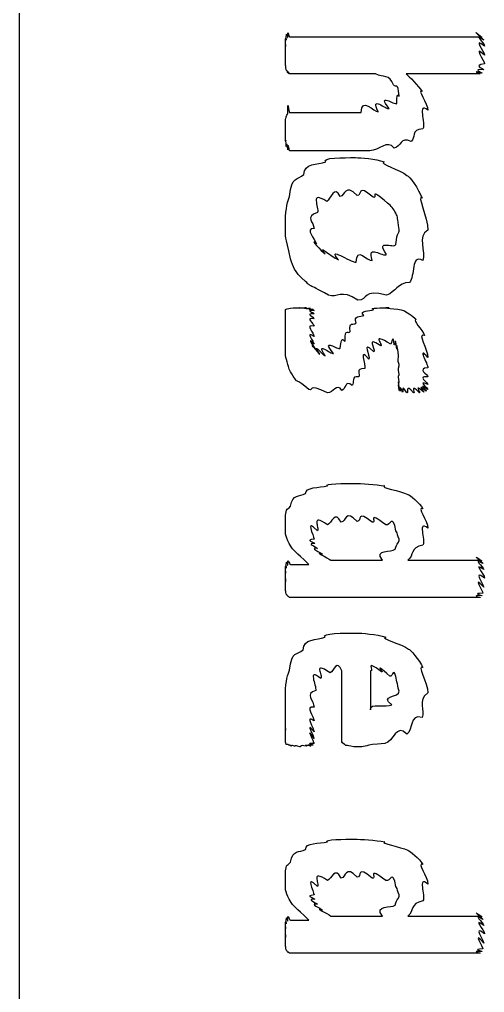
# Model space of a CAD drawing. Header units: millimetres. Extents: x 0 to 33.1, y 1.5 to 45.3.
# Drawn here: x 0.3111 to 0.4307, y 5.7623 to 6.0126 of the extents above; entities that cross this region are included whole.
import ezdxf

# ---------------------------------------------------------------- set-up
doc = ezdxf.new("R2010")
doc.units = ezdxf.units.MM
doc.header["$MEASUREMENT"] = 0
doc.layers.get('0').update_dxf_attribs({"linetype": 'CONTINUOUS'})

msp = doc.modelspace()

# ---------------------------------------------------------------- linework, layer by layer
at = {"color": 0, "linetype": 'Continuous'}
msp.add_line((0.311089, 1.78108), (0.311089, 44.7344), dxfattribs=at)
at = {"color": 240, "linetype": 'Continuous'}
msp.add_line((0.311089, 1.78108), (0.311089, 6.90446), dxfattribs=at)
at = {"color": 11, "linetype": 'Continuous'}
for p, q in [((0.380533, 6.00819), (0.429579, 6.00819)), ((0.402669, 5.99864), (0.380533, 5.99864)), ((0.429579, 5.99864), (0.410482, 5.99864)), ((0.380533, 5.98867), (0.398981, 5.98867)), ((0.40115, 5.97889), (0.380533, 5.97889)), ((0.397678, 5.95019), (0.397678, 5.95019)), ((0.398113, 5.94043), (0.398113, 5.94043)), ((0.3903, 5.91656), (0.3903, 5.91656)), ((0.380751, 5.87244), (0.385525, 5.87244)), ((0.391168, 5.87354), (0.404406, 5.87354)), ((0.410915, 5.87354), (0.429579, 5.87354)), ((0.429579, 5.86399), (0.380533, 5.86399)), ((0.393989, 5.82747), (0.393989, 5.84506)), ((0.401367, 5.84506), (0.401367, 5.83507)), ((0.398329, 5.82553), (0.397026, 5.82553)), ((0.380751, 5.78093), (0.385525, 5.78093)), ((0.391168, 5.78201), (0.404406, 5.78201)), ((0.410915, 5.78201), (0.429579, 5.78201)), ((0.429579, 5.77246), (0.380533, 5.77246))]:
    msp.add_line(p, q, dxfattribs=at)
for points in [[(0.379665, 6.00732), (0.379719, 6.01036), (0.379937, 6.00786), (0.3801, 6.00797)], [(0.3801, 6.00797), (0.379992, 6.01069), (0.380371, 6.00819), (0.380533, 6.00819)], [(0.429579, 6.00819), (0.426867, 6.01069), (0.42985, 6.00814), (0.430012, 6.00797)], [(0.430012, 6.00797), (0.427192, 6.01036), (0.430285, 6.00765), (0.430447, 6.00732)], [(0.379449, 6.00581), (0.379557, 6.00965), (0.379665, 6.00689), (0.379665, 6.00732)], [(0.379449, 6.00342), (0.379449, 6.00836), (0.379449, 6.0051), (0.379449, 6.00581)], [(0.430447, 6.00732), (0.427463, 6.00965), (0.430664, 6.0064), (0.430664, 6.00581)], [(0.430664, 6.00581), (0.427463, 6.00836), (0.430664, 6.00429), (0.430664, 6.00342)], [(0.430664, 6.00342), (0.427463, 6.00662), (0.430664, 6.00185), (0.430664, 6.00125)], [(0.379449, 6.00125), (0.379449, 6.00201), (0.379449, 6.00256), (0.379449, 6.00342)], [(0.379665, 5.99972), (0.379557, 6.00071), (0.379557, 6.00054), (0.379449, 6.00125)], [(0.3801, 5.99886), (0.379719, 5.99994), (0.379775, 5.99929), (0.379665, 5.99972)], [(0.430447, 5.99972), (0.427192, 5.99994), (0.430122, 5.99903), (0.430012, 5.99886)], [(0.430664, 6.00125), (0.427463, 6.00071), (0.430556, 6.00006), (0.430447, 5.99972)], [(0.380533, 5.99864), (0.379992, 5.99968), (0.380208, 5.99875), (0.3801, 5.99886)], [(0.407226, 5.99582), (0.406196, 5.99864), (0.404676, 5.99767), (0.402669, 5.99864)], [(0.410482, 5.99864), (0.411242, 5.9981), (0.413738, 5.99556), (0.414606, 5.99408)], [(0.430012, 5.99886), (0.426867, 5.99968), (0.429688, 5.99864), (0.429579, 5.99864)], [(0.408746, 5.993), (0.408203, 5.99681), (0.408203, 5.99485), (0.407226, 5.99582)], [(0.408094, 5.99104), (0.408203, 5.99507), (0.408746, 5.99214), (0.408746, 5.993)], [(0.414606, 5.99408), (0.41314, 5.99507), (0.416124, 5.99094), (0.416124, 5.98931)], [(0.3801, 5.98844), (0.379992, 5.993), (0.380371, 5.98867), (0.380533, 5.98867)], [(0.398981, 5.98867), (0.398981, 5.993), (0.402289, 5.98876), (0.403321, 5.98888)], [(0.403321, 5.98888), (0.40115, 5.99333), (0.405382, 5.98931), (0.406142, 5.98975)], [(0.406142, 5.98975), (0.402724, 5.99403), (0.407661, 5.9905), (0.408094, 5.99104)], [(0.416124, 5.98931), (0.41314, 5.9916), (0.41569, 5.98583), (0.414822, 5.98454)], [(0.379449, 5.98628), (0.379557, 5.98736), (0.379665, 5.98731), (0.379665, 5.98757)], [(0.379665, 5.98757), (0.379719, 5.98796), (0.379937, 5.98817), (0.3801, 5.98844)], [(0.379449, 5.98367), (0.379449, 5.98606), (0.379449, 5.98557), (0.379449, 5.98628)], [(0.379449, 5.9815), (0.379449, 5.98421), (0.379449, 5.98281), (0.379449, 5.98367)], [(0.379665, 5.97999), (0.379557, 5.98292), (0.379557, 5.98079), (0.379449, 5.9815)], [(0.411783, 5.98128), (0.409071, 5.98258), (0.409179, 5.97987), (0.407443, 5.97954)], [(0.414822, 5.98454), (0.411567, 5.98432), (0.413086, 5.98215), (0.411783, 5.98128)], [(0.3801, 5.97911), (0.379719, 5.98215), (0.379775, 5.97954), (0.379665, 5.97999)], [(0.380533, 5.97889), (0.379992, 5.98188), (0.380208, 5.979), (0.3801, 5.97911)], [(0.407443, 5.97954), (0.405599, 5.98188), (0.403592, 5.97889), (0.40115, 5.97889)], [(0.384224, 5.97276), (0.384224, 5.97569), (0.387696, 5.97532), (0.389865, 5.97601)], [(0.389865, 5.97601), (0.388564, 5.97711), (0.394532, 5.97711), (0.397461, 5.97711)], [(0.397461, 5.97711), (0.398817, 5.97711), (0.402669, 5.97678), (0.404839, 5.97601)], [(0.404839, 5.97601), (0.403321, 5.97553), (0.409071, 5.97401), (0.410699, 5.97254)], [(0.380533, 5.96712), (0.381022, 5.97265), (0.382596, 5.97119), (0.384224, 5.97276)], [(0.410699, 5.97254), (0.411242, 5.9725), (0.413738, 5.96903), (0.414606, 5.96669)], [(0.393554, 5.96712), (0.392144, 5.97017), (0.39106, 5.96642), (0.390082, 5.96582)], [(0.397894, 5.96733), (0.394749, 5.9706), (0.394857, 5.96729), (0.393554, 5.96712)], [(0.402018, 5.9669), (0.397786, 5.9706), (0.399306, 5.96733), (0.397894, 5.96733)], [(0.405707, 5.96539), (0.400553, 5.96989), (0.403429, 5.96647), (0.402018, 5.9669)], [(0.390082, 5.96582), (0.385525, 5.96886), (0.388238, 5.96419), (0.387696, 5.963)], [(0.414606, 5.96669), (0.41314, 5.96789), (0.416124, 5.96164), (0.416124, 5.95844)], [(0.379449, 5.95931), (0.379449, 5.96354), (0.379775, 5.96485), (0.380533, 5.96712)], [(0.407878, 5.96278), (0.407226, 5.96397), (0.406685, 5.96468), (0.405707, 5.96539)], [(0.387696, 5.963), (0.384332, 5.96192), (0.386828, 5.9605), (0.386828, 5.95888)], [(0.408746, 5.95865), (0.408203, 5.96181), (0.408421, 5.96164), (0.407878, 5.96278)], [(0.380751, 5.95107), (0.379449, 5.95747), (0.379449, 5.95617), (0.379449, 5.95931)], [(0.386828, 5.95888), (0.384332, 5.95888), (0.387044, 5.95617), (0.387478, 5.95497)], [(0.407878, 5.95475), (0.408203, 5.95861), (0.408746, 5.95708), (0.408746, 5.95865)], [(0.416124, 5.95844), (0.41314, 5.95703), (0.41569, 5.95281), (0.414822, 5.95063)], [(0.387478, 5.95497), (0.385362, 5.9566), (0.388781, 5.95296), (0.389649, 5.95236)], [(0.389649, 5.95236), (0.387261, 5.95529), (0.391818, 5.95117), (0.393121, 5.95085)], [(0.401801, 5.95063), (0.40039, 5.95514), (0.40446, 5.95144), (0.40549, 5.95215)], [(0.40549, 5.95215), (0.402453, 5.95643), (0.407281, 5.95361), (0.407878, 5.95475)], [(0.393121, 5.95085), (0.389974, 5.95454), (0.39605, 5.95019), (0.397678, 5.95019)], [(0.397678, 5.95019), (0.397678, 5.95454), (0.400499, 5.95036), (0.401801, 5.95063)], [(0.414822, 5.95063), (0.411567, 5.95253), (0.412924, 5.94646), (0.41135, 5.94499)], [(0.384657, 5.94521), (0.381293, 5.94819), (0.381728, 5.94879), (0.380751, 5.95107)], [(0.390517, 5.94174), (0.384657, 5.94499), (0.386393, 5.94363), (0.384657, 5.94521)], [(0.41135, 5.94499), (0.408365, 5.94499), (0.407769, 5.94249), (0.40549, 5.94174)], [(0.398113, 5.94043), (0.393772, 5.94342), (0.392796, 5.94086), (0.390517, 5.94174)], [(0.40549, 5.94174), (0.399251, 5.94342), (0.400825, 5.94043), (0.398113, 5.94043)], [(0.379449, 5.93782), (0.379449, 5.93821), (0.379719, 5.93815), (0.380317, 5.93826)], [(0.379449, 5.93653), (0.379449, 5.93778), (0.379449, 5.93756), (0.379449, 5.93782)], [(0.380317, 5.93826), (0.380751, 5.93847), (0.381944, 5.93847), (0.383137, 5.93847)], [(0.383137, 5.93847), (0.382596, 5.93847), (0.38444, 5.93847), (0.384874, 5.93847)], [(0.384874, 5.93847), (0.383464, 5.93837), (0.385633, 5.93826), (0.38596, 5.93826)], [(0.38596, 5.93826), (0.38406, 5.93837), (0.386447, 5.93821), (0.38661, 5.93804)], [(0.38661, 5.93804), (0.384332, 5.93804), (0.386828, 5.93782), (0.386828, 5.93782)], [(0.386828, 5.93782), (0.384332, 5.93778), (0.386828, 5.93728), (0.386828, 5.93696)], [(0.399631, 5.93653), (0.398221, 5.93778), (0.401204, 5.93761), (0.402235, 5.93804)], [(0.402235, 5.93804), (0.40039, 5.93847), (0.404676, 5.93847), (0.406142, 5.93847)], [(0.406142, 5.93847), (0.403157, 5.93847), (0.408638, 5.93826), (0.409831, 5.93782)], [(0.409831, 5.93782), (0.410265, 5.9375), (0.412218, 5.93647), (0.413086, 5.93544)], [(0.379449, 5.93457), (0.379449, 5.93664), (0.379449, 5.93599), (0.379449, 5.93653)], [(0.379449, 5.93197), (0.379449, 5.935), (0.379449, 5.93371), (0.379449, 5.93457)], [(0.386828, 5.93696), (0.384332, 5.93707), (0.386828, 5.93608), (0.386828, 5.93565)], [(0.386828, 5.93565), (0.384332, 5.93604), (0.386828, 5.93446), (0.386828, 5.93371)], [(0.396158, 5.9324), (0.395617, 5.93517), (0.397081, 5.93386), (0.397678, 5.93457)], [(0.397678, 5.93457), (0.39681, 5.93664), (0.398872, 5.93599), (0.399631, 5.93653)], [(0.413086, 5.93544), (0.412001, 5.93533), (0.41466, 5.93294), (0.415256, 5.93132)], [(0.379449, 5.92871), (0.379449, 5.93317), (0.379449, 5.93099), (0.379449, 5.93197)], [(0.386828, 5.93371), (0.384332, 5.93446), (0.386828, 5.93197), (0.386828, 5.9311)], [(0.386828, 5.9311), (0.384332, 5.93272), (0.386828, 5.92958), (0.386828, 5.92914)], [(0.394857, 5.93001), (0.394749, 5.9336), (0.395725, 5.93153), (0.396158, 5.9324)], [(0.406575, 5.92914), (0.40115, 5.93229), (0.404676, 5.92904), (0.403971, 5.92871)], [(0.407443, 5.92893), (0.407064, 5.93229), (0.406847, 5.92914), (0.406575, 5.92914)], [(0.386828, 5.92914), (0.384494, 5.93169), (0.387099, 5.92806), (0.387261, 5.92763)], [(0.387261, 5.92763), (0.384928, 5.93067), (0.387913, 5.92671), (0.388346, 5.92654)], [(0.388346, 5.92654), (0.385796, 5.93024), (0.389214, 5.92611), (0.389649, 5.92611)], [(0.389649, 5.92611), (0.387099, 5.93024), (0.391222, 5.92632), (0.391818, 5.92676)], [(0.391818, 5.92676), (0.3884, 5.93099), (0.393121, 5.92751), (0.393554, 5.92806)], [(0.393554, 5.92806), (0.394043, 5.93213), (0.394532, 5.92931), (0.394857, 5.93001)], [(0.402235, 5.92719), (0.398817, 5.93039), (0.401367, 5.926), (0.400933, 5.92524)], [(0.403971, 5.92871), (0.399849, 5.93153), (0.402778, 5.92779), (0.402235, 5.92719)], [(0.408094, 5.92785), (0.407661, 5.93186), (0.407715, 5.92865), (0.407443, 5.92893)], [(0.408529, 5.92632), (0.407932, 5.93099), (0.408203, 5.9274), (0.408094, 5.92785)], [(0.415256, 5.93132), (0.41314, 5.93213), (0.416124, 5.92785), (0.416124, 5.92567)], [(0.3801, 5.92393), (0.379449, 5.92562), (0.379449, 5.92697), (0.379449, 5.92871)], [(0.400933, 5.92524), (0.398113, 5.92882), (0.400282, 5.92361), (0.399849, 5.92285)], [(0.416124, 5.92567), (0.41314, 5.9291), (0.416124, 5.92393), (0.416124, 5.92307)], [(0.408746, 5.92393), (0.408203, 5.92503), (0.408638, 5.92562), (0.408529, 5.92632)], [(0.382053, 5.92003), (0.380317, 5.92258), (0.380533, 5.92236), (0.3801, 5.92393)], [(0.399849, 5.92285), (0.397244, 5.92275), (0.398872, 5.92144), (0.398329, 5.92068)], [(0.408746, 5.92133), (0.408203, 5.92318), (0.408746, 5.92296), (0.408746, 5.92393)], [(0.416124, 5.92307), (0.41314, 5.92275), (0.416124, 5.92144), (0.416124, 5.92068)], [(0.385525, 5.91743), (0.382161, 5.92042), (0.383029, 5.91889), (0.382053, 5.92003)], [(0.396593, 5.91851), (0.394749, 5.91997), (0.394965, 5.91754), (0.393989, 5.91721)], [(0.398329, 5.92068), (0.396213, 5.92111), (0.397299, 5.91911), (0.396593, 5.91851)], [(0.408746, 5.91938), (0.408203, 5.92171), (0.408746, 5.92063), (0.408746, 5.92133)], [(0.408746, 5.91808), (0.408203, 5.92057), (0.408746, 5.91883), (0.408746, 5.91938)], [(0.408746, 5.91721), (0.408203, 5.91997), (0.408746, 5.91781), (0.408746, 5.91808)], [(0.416124, 5.92068), (0.41314, 5.92111), (0.416124, 5.91917), (0.416124, 5.91872)], [(0.416124, 5.91872), (0.41314, 5.92014), (0.416124, 5.91775), (0.416124, 5.91743)], [(0.3903, 5.91656), (0.384765, 5.91928), (0.386828, 5.91689), (0.385525, 5.91743)], [(0.393989, 5.91721), (0.39274, 5.91928), (0.39171, 5.91656), (0.3903, 5.91656)], [(0.408962, 5.91699), (0.408203, 5.91954), (0.408746, 5.9171), (0.408746, 5.91721)], [(0.409614, 5.91678), (0.408529, 5.91938), (0.409071, 5.91689), (0.408962, 5.91699)], [(0.410699, 5.91656), (0.409071, 5.91928), (0.409885, 5.91667), (0.409614, 5.91678)], [(0.412435, 5.91656), (0.410101, 5.91928), (0.411242, 5.91656), (0.410699, 5.91656)], [(0.413954, 5.91656), (0.411242, 5.91928), (0.412978, 5.91656), (0.412435, 5.91656)], [(0.415039, 5.91678), (0.41211, 5.91928), (0.414387, 5.91656), (0.413954, 5.91656)], [(0.41569, 5.91699), (0.412706, 5.91938), (0.41531, 5.91678), (0.415039, 5.91678)], [(0.416124, 5.91743), (0.41314, 5.91954), (0.415961, 5.91699), (0.41569, 5.91699)], [(0.384657, 5.89068), (0.384494, 5.89242), (0.388129, 5.89219), (0.3903, 5.89264)], [(0.3903, 5.89264), (0.388997, 5.89328), (0.394911, 5.89328), (0.397244, 5.89328)], [(0.397244, 5.89328), (0.398817, 5.89328), (0.402724, 5.89307), (0.405057, 5.89264)], [(0.405057, 5.89264), (0.403429, 5.89231), (0.409289, 5.89133), (0.410915, 5.89046)], [(0.380751, 5.88743), (0.381293, 5.89068), (0.383029, 5.88981), (0.384657, 5.89068)], [(0.410915, 5.89046), (0.411404, 5.8904), (0.413954, 5.88824), (0.414822, 5.88678)], [(0.379449, 5.882), (0.379449, 5.88797), (0.379883, 5.88601), (0.380751, 5.88743)], [(0.414822, 5.88678), (0.41314, 5.88753), (0.416124, 5.88368), (0.416124, 5.88178)], [(0.3903, 5.88265), (0.385633, 5.88579), (0.3884, 5.88172), (0.387696, 5.88113)], [(0.393772, 5.88331), (0.392307, 5.8865), (0.391276, 5.88297), (0.3903, 5.88265)], [(0.397894, 5.88351), (0.394911, 5.88678), (0.395074, 5.88346), (0.393772, 5.88331)], [(0.401801, 5.88331), (0.397678, 5.88678), (0.399197, 5.88351), (0.397894, 5.88351)], [(0.405274, 5.88265), (0.400282, 5.8865), (0.403103, 5.88319), (0.401801, 5.88331)], [(0.407878, 5.88113), (0.407064, 5.88579), (0.406412, 5.88222), (0.405274, 5.88265)], [(0.387696, 5.88113), (0.384332, 5.8846), (0.386828, 5.87983), (0.386828, 5.87896)], [(0.416124, 5.88178), (0.41314, 5.88406), (0.41569, 5.87875), (0.414822, 5.87744)], [(0.380968, 5.87701), (0.379449, 5.87939), (0.379449, 5.88026), (0.379449, 5.882)], [(0.408746, 5.87896), (0.408203, 5.87983), (0.408421, 5.88043), (0.407878, 5.88113)], [(0.386828, 5.87896), (0.384332, 5.87869), (0.386882, 5.87819), (0.387044, 5.87788)], [(0.387044, 5.87788), (0.384657, 5.87799), (0.387369, 5.87701), (0.387696, 5.87657)], [(0.407661, 5.87636), (0.408203, 5.8781), (0.408746, 5.87799), (0.408746, 5.87896)], [(0.414822, 5.87744), (0.411404, 5.87679), (0.412651, 5.87483), (0.410915, 5.87354)], [(0.3801, 5.87224), (0.379992, 5.87478), (0.380425, 5.87244), (0.380751, 5.87244)], [(0.385525, 5.87244), (0.381619, 5.87625), (0.382107, 5.87543), (0.380968, 5.87701)], [(0.387696, 5.87657), (0.385362, 5.87696), (0.388564, 5.87549), (0.388997, 5.87506)], [(0.388997, 5.87506), (0.386393, 5.87608), (0.3903, 5.87414), (0.391168, 5.87354)], [(0.404406, 5.87354), (0.402126, 5.87651), (0.406901, 5.87549), (0.407661, 5.87636)], [(0.429579, 5.87354), (0.426867, 5.87549), (0.42985, 5.87349), (0.430012, 5.87332)], [(0.430012, 5.87332), (0.427192, 5.87522), (0.430231, 5.87299), (0.430231, 5.87267)], [(0.379449, 5.87028), (0.379557, 5.87375), (0.379665, 5.87115), (0.379665, 5.87158)], [(0.379449, 5.86811), (0.379449, 5.87278), (0.379449, 5.86974), (0.379449, 5.87028)], [(0.379665, 5.87158), (0.379719, 5.87451), (0.379937, 5.87213), (0.3801, 5.87224)], [(0.430231, 5.87267), (0.4273, 5.87451), (0.430447, 5.87175), (0.430447, 5.87115)], [(0.430447, 5.87115), (0.427463, 5.87332), (0.430664, 5.86985), (0.430664, 5.86897)], [(0.379449, 5.86615), (0.379449, 5.87115), (0.379449, 5.8674), (0.379449, 5.86811)], [(0.430447, 5.8666), (0.4273, 5.87017), (0.430339, 5.8654), (0.430231, 5.86507)], [(0.430664, 5.86897), (0.427463, 5.87147), (0.430556, 5.86719), (0.430447, 5.8666)], [(0.379665, 5.86486), (0.379557, 5.8654), (0.379557, 5.86561), (0.379449, 5.86615)], [(0.3801, 5.86421), (0.379719, 5.86481), (0.379775, 5.86458), (0.379665, 5.86486)], [(0.430231, 5.86507), (0.427192, 5.86496), (0.430122, 5.86458), (0.430012, 5.86442)], [(0.380533, 5.86399), (0.379992, 5.86453), (0.380208, 5.8641), (0.3801, 5.86421)], [(0.430012, 5.86442), (0.426867, 5.86453), (0.429688, 5.86399), (0.429579, 5.86399)], [(0.389649, 5.85374), (0.388564, 5.85482), (0.39464, 5.85482), (0.397678, 5.85482)], [(0.397678, 5.85482), (0.398981, 5.85482), (0.40294, 5.85449), (0.405274, 5.85374)], [(0.384006, 5.85047), (0.38406, 5.8534), (0.387478, 5.85303), (0.389649, 5.85374)], [(0.405274, 5.85374), (0.403592, 5.8534), (0.409506, 5.852), (0.411133, 5.85069)], [(0.380533, 5.84526), (0.381022, 5.85047), (0.382542, 5.84907), (0.384006, 5.85047)], [(0.411133, 5.85069), (0.411404, 5.85081), (0.413954, 5.84782), (0.414822, 5.84592)], [(0.39095, 5.84462), (0.386231, 5.84776), (0.389268, 5.84386), (0.388564, 5.8431)], [(0.393989, 5.84506), (0.39274, 5.84831), (0.391928, 5.84494), (0.39095, 5.84462)], [(0.404189, 5.84483), (0.399685, 5.84831), (0.402344, 5.84506), (0.401367, 5.84506)], [(0.406358, 5.84375), (0.401421, 5.84788), (0.405057, 5.84457), (0.404189, 5.84483)], [(0.379449, 5.83811), (0.379449, 5.84179), (0.379775, 5.84326), (0.380533, 5.84526)], [(0.388564, 5.8431), (0.384928, 5.84614), (0.387532, 5.84125), (0.387261, 5.84006)], [(0.408094, 5.84224), (0.407335, 5.847), (0.407064, 5.84332), (0.406358, 5.84375)], [(0.414822, 5.84592), (0.41314, 5.847), (0.416124, 5.8419), (0.416124, 5.83942)], [(0.408746, 5.83985), (0.408203, 5.8411), (0.408529, 5.84153), (0.408094, 5.84224)], [(0.387261, 5.84006), (0.384332, 5.83919), (0.386828, 5.83746), (0.386828, 5.83572)], [(0.406793, 5.83637), (0.403592, 5.83865), (0.408746, 5.83826), (0.408746, 5.83985)], [(0.379449, 5.83376), (0.379449, 5.83746), (0.379449, 5.83653), (0.379449, 5.83811)], [(0.416124, 5.83942), (0.41314, 5.83746), (0.415582, 5.83485), (0.414606, 5.83311)], [(0.379449, 5.83008), (0.379449, 5.83475), (0.379449, 5.83236), (0.379449, 5.83376)], [(0.386828, 5.83572), (0.384332, 5.83615), (0.386828, 5.83328), (0.386828, 5.83225)], [(0.401367, 5.83507), (0.400987, 5.83703), (0.40549, 5.8355), (0.406793, 5.83637)], [(0.379449, 5.82747), (0.379449, 5.83257), (0.379449, 5.82894), (0.379449, 5.83008)], [(0.386828, 5.83225), (0.384332, 5.83399), (0.386828, 5.83018), (0.386828, 5.82943)], [(0.386828, 5.82943), (0.384332, 5.83257), (0.386828, 5.82813), (0.386828, 5.82769)], [(0.414606, 5.83311), (0.411242, 5.83399), (0.412435, 5.82997), (0.410699, 5.82878)], [(0.386828, 5.82769), (0.384332, 5.83154), (0.386828, 5.82671), (0.386828, 5.82639)], [(0.410699, 5.82878), (0.407932, 5.83171), (0.407226, 5.82682), (0.405057, 5.82639)], [(0.379665, 5.82617), (0.379449, 5.82661), (0.379449, 5.82676), (0.379449, 5.82747)], [(0.39464, 5.82617), (0.393772, 5.82676), (0.393989, 5.82693), (0.393989, 5.82747)], [(0.380317, 5.82596), (0.379883, 5.82633), (0.379937, 5.82607), (0.379665, 5.82617)], [(0.380968, 5.82574), (0.380317, 5.82617), (0.380588, 5.82585), (0.380317, 5.82596)], [(0.381836, 5.82574), (0.380751, 5.82617), (0.381239, 5.82574), (0.380968, 5.82574)], [(0.383137, 5.82553), (0.381456, 5.82607), (0.382269, 5.82563), (0.381836, 5.82574)], [(0.384874, 5.82574), (0.382596, 5.82607), (0.383843, 5.82553), (0.383137, 5.82553)], [(0.38596, 5.82574), (0.383464, 5.82617), (0.385308, 5.82574), (0.384874, 5.82574)], [(0.38661, 5.82596), (0.38406, 5.82617), (0.386231, 5.82574), (0.38596, 5.82574)], [(0.386828, 5.82639), (0.384332, 5.8265), (0.386719, 5.82611), (0.38661, 5.82596)], [(0.397026, 5.82553), (0.394749, 5.82607), (0.395182, 5.82574), (0.39464, 5.82617)], [(0.405057, 5.82639), (0.399089, 5.82607), (0.400771, 5.82553), (0.398329, 5.82553)], [(0.384657, 5.79915), (0.384494, 5.80089), (0.388129, 5.80067), (0.3903, 5.80111)], [(0.3903, 5.80111), (0.388997, 5.80176), (0.394911, 5.80176), (0.397244, 5.80176)], [(0.397244, 5.80176), (0.398817, 5.80176), (0.402724, 5.80154), (0.405057, 5.80111)], [(0.405057, 5.80111), (0.403429, 5.80078), (0.409289, 5.79981), (0.410915, 5.79893)], [(0.380751, 5.7959), (0.381293, 5.79915), (0.383029, 5.79829), (0.384657, 5.79915)], [(0.410915, 5.79893), (0.411404, 5.79889), (0.413954, 5.79671), (0.414822, 5.79525)], [(0.379449, 5.79047), (0.379449, 5.79644), (0.379883, 5.79449), (0.380751, 5.7959)], [(0.393772, 5.79178), (0.392307, 5.79497), (0.391276, 5.79144), (0.3903, 5.79113)], [(0.397894, 5.79199), (0.394911, 5.79525), (0.395074, 5.79194), (0.393772, 5.79178)], [(0.401801, 5.79178), (0.397678, 5.79525), (0.399197, 5.79199), (0.397894, 5.79199)], [(0.405274, 5.79113), (0.400282, 5.79497), (0.403103, 5.79167), (0.401801, 5.79178)], [(0.414822, 5.79525), (0.41314, 5.79601), (0.416124, 5.79215), (0.416124, 5.79025)], [(0.387696, 5.78961), (0.384332, 5.79308), (0.386828, 5.78831), (0.386828, 5.78743)], [(0.3903, 5.79113), (0.385633, 5.79428), (0.3884, 5.79021), (0.387696, 5.78961)], [(0.407878, 5.78961), (0.407064, 5.79428), (0.406412, 5.79069), (0.405274, 5.79113)], [(0.416124, 5.79025), (0.41314, 5.79254), (0.41569, 5.78722), (0.414822, 5.78592)], [(0.380968, 5.78549), (0.379449, 5.78787), (0.379449, 5.78874), (0.379449, 5.79047)], [(0.408746, 5.78743), (0.408203, 5.78831), (0.408421, 5.7889), (0.407878, 5.78961)], [(0.386828, 5.78743), (0.384332, 5.78717), (0.386882, 5.78668), (0.387044, 5.78635)], [(0.407661, 5.78483), (0.408203, 5.78657), (0.408746, 5.78646), (0.408746, 5.78743)], [(0.385525, 5.78093), (0.381619, 5.78472), (0.382107, 5.7839), (0.380968, 5.78549)], [(0.387044, 5.78635), (0.384657, 5.78646), (0.387369, 5.78549), (0.387696, 5.78504)], [(0.387696, 5.78504), (0.385362, 5.78543), (0.388564, 5.78396), (0.388997, 5.78353)], [(0.388997, 5.78353), (0.386393, 5.78456), (0.3903, 5.78261), (0.391168, 5.78201)], [(0.404406, 5.78201), (0.402126, 5.785), (0.406901, 5.78396), (0.407661, 5.78483)], [(0.414822, 5.78592), (0.411404, 5.78526), (0.412651, 5.78331), (0.410915, 5.78201)], [(0.379449, 5.77875), (0.379557, 5.78222), (0.379665, 5.77962), (0.379665, 5.78006)], [(0.379665, 5.78006), (0.379719, 5.78299), (0.379937, 5.7806), (0.3801, 5.78071)], [(0.3801, 5.78071), (0.379992, 5.78326), (0.380425, 5.78093), (0.380751, 5.78093)], [(0.429579, 5.78201), (0.426867, 5.78396), (0.42985, 5.78196), (0.430012, 5.78179)], [(0.430012, 5.78179), (0.427192, 5.78369), (0.430231, 5.78147), (0.430231, 5.78114)], [(0.430231, 5.78114), (0.4273, 5.78299), (0.430447, 5.78022), (0.430447, 5.77962)], [(0.379449, 5.77658), (0.379449, 5.78125), (0.379449, 5.77821), (0.379449, 5.77875)], [(0.379449, 5.77463), (0.379449, 5.77962), (0.379449, 5.77588), (0.379449, 5.77658)], [(0.430447, 5.77962), (0.427463, 5.78179), (0.430664, 5.77832), (0.430664, 5.77746)], [(0.430664, 5.77746), (0.427463, 5.77994), (0.430556, 5.77567), (0.430447, 5.77507)], [(0.430447, 5.77507), (0.4273, 5.77865), (0.430339, 5.77387), (0.430231, 5.77354)], [(0.379665, 5.77333), (0.379557, 5.77387), (0.379557, 5.77408), (0.379449, 5.77463)], [(0.3801, 5.77268), (0.379719, 5.77328), (0.379775, 5.77306), (0.379665, 5.77333)], [(0.380533, 5.77246), (0.379992, 5.773), (0.380208, 5.77257), (0.3801, 5.77268)], [(0.430012, 5.77289), (0.426867, 5.773), (0.429688, 5.77246), (0.429579, 5.77246)], [(0.430231, 5.77354), (0.427192, 5.77344), (0.430122, 5.77306), (0.430012, 5.77289)]]:
    msp.add_open_spline(points, degree=3, dxfattribs=at)

doc.saveas('drawing.dxf')
